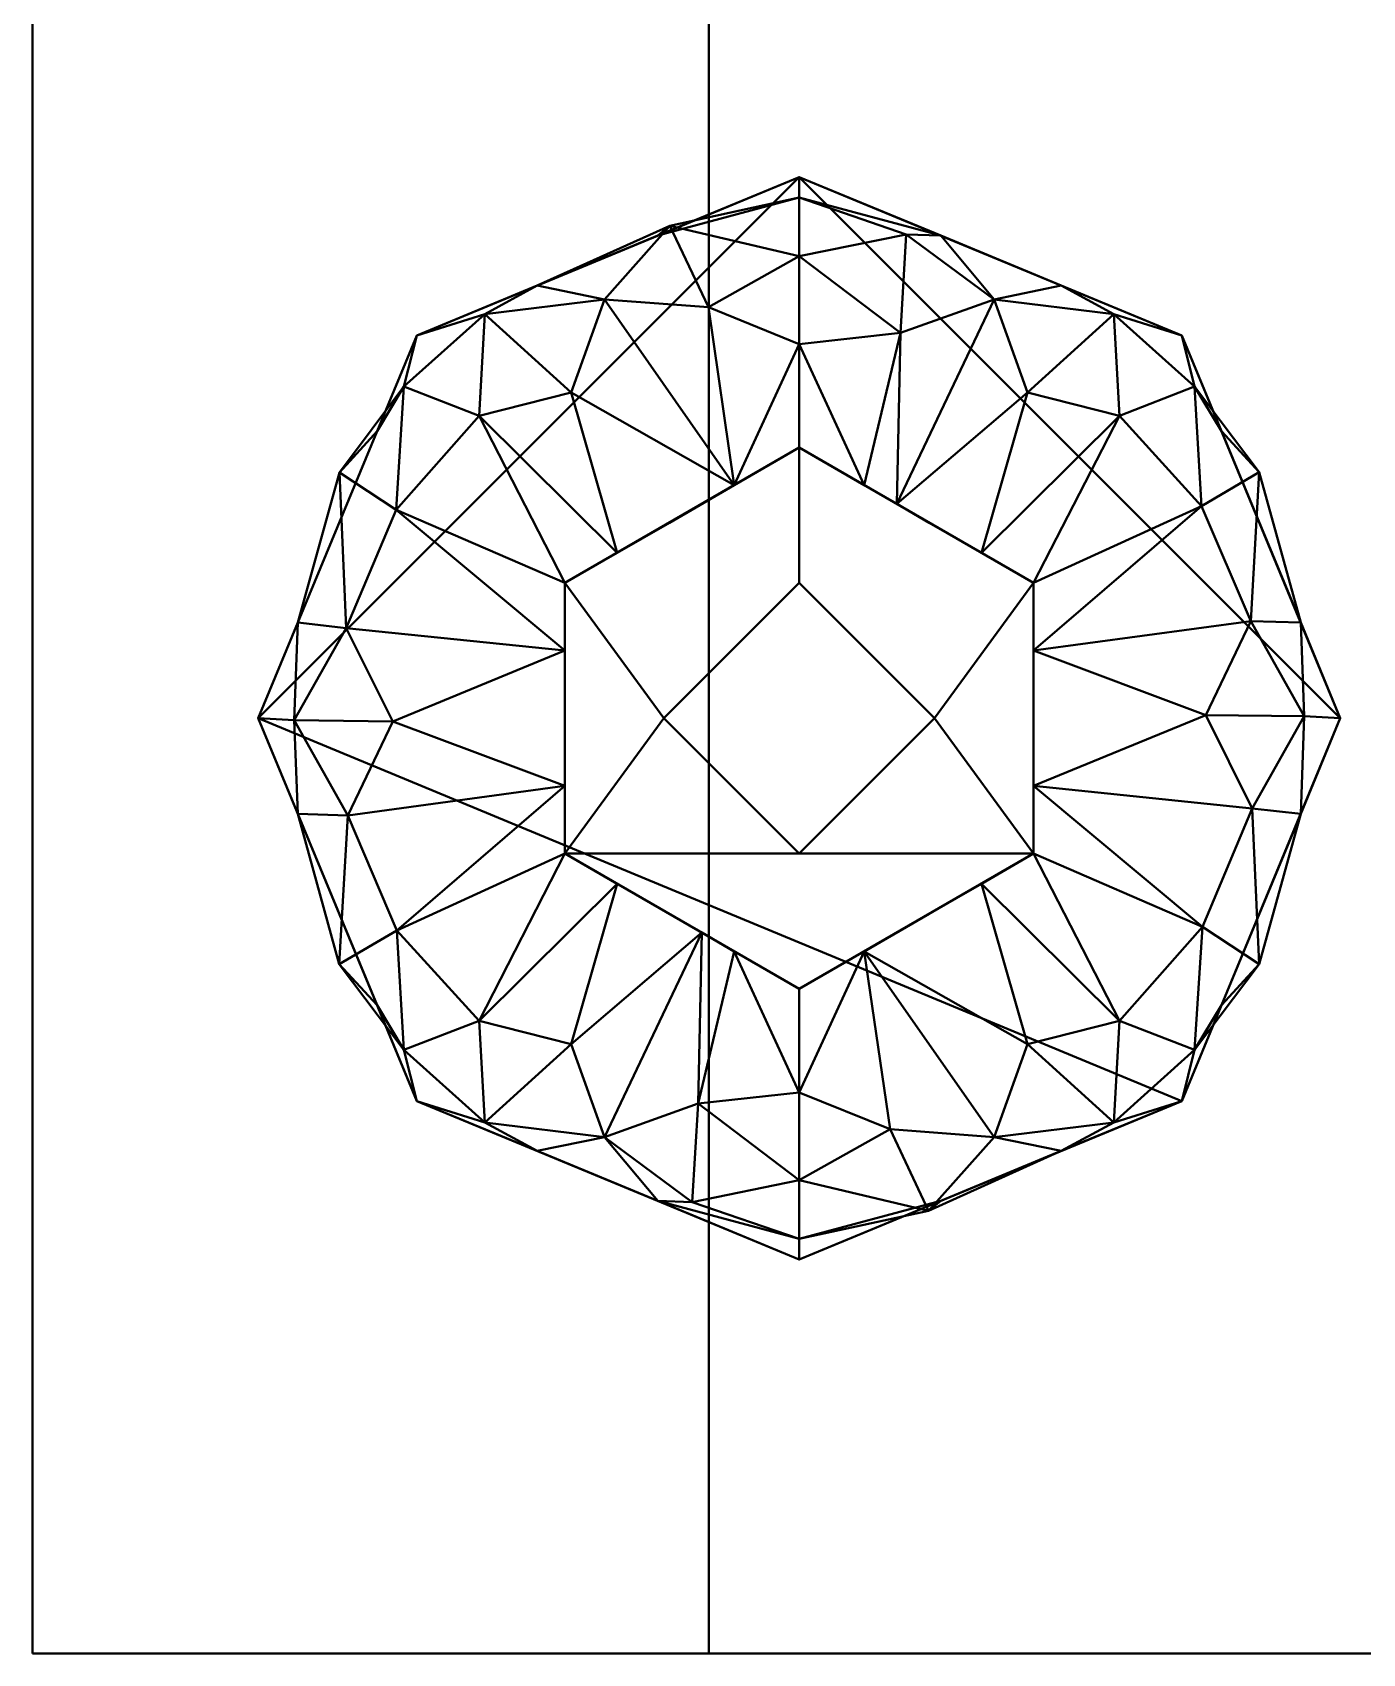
# Model space of a CAD drawing. Header units: millimetres. Extents: x -1250 to 1275, y -353 to 400.
# Drawn here: x -1250 to -1200.8, y -350 to -290.1 of the extents above; entities that cross this region are included whole.
import ezdxf

# ---------------------------------------------------------------- set-up
doc = ezdxf.new("R2010")
doc.units = ezdxf.units.MM
doc.layers.add('I-FURN', color=7, linetype='Continuous', lineweight=40)

msp = doc.modelspace()

# ---------------------------------------------------------------- meshes
at = {"layer": 'I-FURN', "color": 7, "true_color": 0xf7f7f7}
mesh = msp.add_polyface(dxfattribs=at)
corners = [(-1250, -350, 20.055), (-1250, -350, 1000), (-1250, 350, 1000), (-1250, 350, 20.055)]
mesh.append_faces([[corners[k] for k in face] for face in [(2, 3, 0, 1)]], dxfattribs={"color": 7})
mesh = msp.add_polyface(dxfattribs=at)
corners = [(-1250, 350, 1000), (-1250, -350, 1000), (-1225, -350, 1000), (-1225, 350, 1000)]
mesh.append_faces([[corners[k] for k in face] for face in [(0, 1, 2, 3)]], dxfattribs={"color": 7})
mesh = msp.add_polyface(dxfattribs=at)
corners = [(-1250, -350, 20.055), (-1250, 350, 20.055), (-1225, 350, 20.055), (-1225, -350, 20.055)]
mesh.append_faces([[corners[k] for k in face] for face in [(0, 1, 2, 3)]], dxfattribs={"color": 7})
mesh = msp.add_polyface(dxfattribs=at)
corners = [(-1225, -350, 725), (1225, -350, 725), (1225, 350, 725), (-1225, 350, 725), (136.273, 208.163, 725), (136.273, 89.969, 725), (-133.244, 89.969, 725), (-133.244, 208.163, 725)]
mesh.append_faces([[corners[k] for k in face] for face in [(7, 3, 6)]], dxfattribs={"vtx0": -1, "vtx1": -1, "color": 7})
mesh.append_faces([[corners[k] for k in face] for face in [(5, 1, 2, 4), (1, 5, 6)]], dxfattribs={"vtx0": -1, "vtx2": -1, "color": 7})
mesh.append_faces([[corners[k] for k in face] for face in [(6, 3, 0, 1)]], dxfattribs={"vtx0": -1, "vtx3": -1, "color": 7})
mesh.append_faces([[corners[k] for k in face] for face in [(2, 3, 7, 4)]], dxfattribs={"vtx1": -1, "vtx3": -1, "color": 7})
mesh = msp.add_polyface(dxfattribs=at)
corners = [(-1225, -350, 700), (-1225, 350, 700), (1225, 350, 700), (1225, -350, 700), (136.273, 208.163, 700), (-133.244, 208.163, 700), (-133.244, 89.969, 700), (136.273, 89.969, 700)]
mesh.append_faces([[corners[k] for k in face] for face in [(7, 3, 6)]], dxfattribs={"vtx0": -1, "vtx1": -1, "color": 7})
mesh.append_faces([[corners[k] for k in face] for face in [(2, 4, 5, 1), (1, 5, 6)]], dxfattribs={"vtx0": -1, "vtx2": -1, "color": 7})
mesh.append_faces([[corners[k] for k in face] for face in [(0, 1, 6, 3)]], dxfattribs={"vtx1": -1, "vtx2": -1, "color": 7})
mesh.append_faces([[corners[k] for k in face] for face in [(2, 3, 7, 4)]], dxfattribs={"vtx1": -1, "vtx3": -1, "color": 7})
mesh = msp.add_polyface(dxfattribs=at)
corners = [(-1225, -350, 725), (-1225, 350, 725), (-1225, 350, 700), (-1225, -350, 700)]
mesh.append_faces([[corners[k] for k in face] for face in [(0, 1, 2, 3)]], dxfattribs={"color": 7})
mesh = msp.add_polyface(dxfattribs=at)
corners = [(-1225, -350, 20.055), (-1225, 350, 20.055), (-1225, 350, 1000), (-1225, -350, 1000)]
mesh.append_faces([[corners[k] for k in face] for face in [(2, 3, 0, 1)]], dxfattribs={"color": 7})
mesh = msp.add_polyface(dxfattribs=at)
corners = [(-1225, -350, 20.055), (-1225, -350, 700), (-1225, 331, 700), (-1225, 331, 20.055)]
mesh.append_faces([[corners[k] for k in face] for face in [(2, 3, 0, 1)]], dxfattribs={"color": 7})
mesh = msp.add_polyface(dxfattribs=at)
corners = [(-1225, 331, 700), (-1225, -350, 700), (-1200, -350, 700), (-1200, 331, 700)]
mesh.append_faces([[corners[k] for k in face] for face in [(3, 0, 1, 2)]], dxfattribs={"color": 7})
mesh = msp.add_polyface(dxfattribs=at)
corners = [(-1225, -350, 20.055), (-1225, 331, 20.055), (-1200, 331, 20.055), (-1200, -350, 20.055)]
mesh.append_faces([[corners[k] for k in face] for face in [(0, 1, 2, 3)]], dxfattribs={"color": 7})
at = {"layer": 'I-FURN', "color": 250, "true_color": 0x191919}
mesh = msp.add_polyface(dxfattribs=at)
corners = [(-1221.653, -295.44), (-1235.795, -301.298), (-1241.653, -315.44), (-1235.795, -329.582), (-1221.653, -335.44), (-1221.653, -334.679, 3.827), (-1221.653, -332.511, 7.071), (-1221.653, -329.267, 9.239), (-1221.653, -325.44, 10), (-1230.313, -320.44, 10), (-1230.313, -310.44, 10), (-1221.653, -305.44, 10), (-1221.653, -301.613, 9.239), (-1221.653, -298.369, 7.071), (-1221.653, -296.201, 3.827), (-1226.455, -308.212, 10), (-1226.455, -322.667, 10), (-1226.881, -297.605), (-1226.881, -333.274), (-1224.054, -306.826, 10), (-1224.054, -324.054, 10), (-1228.855, -299.962, 7.071), (-1225.014, -300.251, 8.315), (-1228.855, -330.917, 7.071), (-1225.61, -333.322, 5.556), (-1233.488, -304.262, 7.783), (-1238.724, -308.369), (-1230.313, -315.44, 10), (-1238.396, -312.109, 7.071), (-1238.341, -319.034, 7.071), (-1233.488, -326.618, 7.783), (-1238.724, -322.511), (-1226.433, -297.243, 4.723), (-1225.394, -329.68, 8.814), (-1231.338, -299.452), (-1233.28, -300.51, 4.514), (-1236.267, -303.184, 4.206), (-1236.556, -307.737, 7.354), (-1237.26, -304.833), (-1238.648, -306.356, 3.748), (-1231.338, -331.428), (-1233.28, -330.37, 4.514), (-1236.267, -327.695, 4.206), (-1236.527, -323.281, 7.318), (-1237.26, -326.046), (-1238.659, -324.53, 3.717), (-1228.384, -309.326, 10), (-1230.088, -303.402, 8.827), (-1240.189, -311.904), (-1230.313, -312.94, 10), (-1236.681, -315.558, 8.644), (-1240.321, -315.513, 4.986), (-1240.189, -318.975), (-1230.313, -317.94, 10), (-1230.088, -327.478, 8.827), (-1225.255, -323.36, 10), (-1228.384, -321.554, 10)]
mesh.append_faces([[corners[k] for k in face] for face in [(5, 18, 4)]], dxfattribs={"vtx0": -1, "color": 250})
mesh.append_faces([[corners[k] for k in face] for face in [(14, 32, 13), (53, 43, 9)]], dxfattribs={"vtx0": -1, "vtx1": -1, "color": 250})
mesh.append_faces([[corners[k] for k in face] for face in [(33, 7, 20), (21, 47, 19), (37, 10, 25), (37, 25, 36), (42, 45, 44), (19, 12, 22), (33, 23, 24), (55, 23, 33), (14, 17, 32), (18, 24, 23), (22, 32, 21), (21, 19, 22), (18, 5, 24), (41, 30, 42), (35, 36, 25), (28, 51, 50), (3, 41, 42), (29, 53, 50), (40, 23, 41), (29, 51, 52), (32, 22, 13), (35, 1, 36), (33, 24, 6), (55, 54, 23), (32, 34, 21), (47, 35, 25), (21, 34, 35), (39, 28, 37), (38, 39, 36), (28, 49, 37), (36, 39, 37), (54, 41, 23), (43, 42, 30), (45, 42, 43), (43, 30, 9), (29, 45, 43), (35, 47, 21), (46, 47, 25), (39, 48, 28), (50, 49, 28), (28, 48, 51), (43, 53, 29), (29, 50, 51), (45, 29, 52), (41, 54, 30), (54, 56, 30)]], dxfattribs={"vtx0": -1, "vtx1": -1, "vtx2": -1, "color": 250})
mesh.append_faces([[corners[k] for k in face] for face in [(24, 5, 6), (22, 12, 13), (33, 6, 7), (25, 10, 46), (35, 34, 1), (51, 48, 2), (36, 1, 38), (41, 3, 40), (51, 2, 52)]], dxfattribs={"vtx0": -1, "vtx2": -1, "color": 250})
mesh.append_faces([[corners[k] for k in face] for face in [(39, 38, 26, 48)]], dxfattribs={"vtx0": -1, "vtx3": -1, "color": 250})
mesh.append_faces([[corners[k] for k in face] for face in [(15, 19, 47, 46), (17, 34, 32), (20, 55, 33), (16, 56, 54, 55), (27, 49, 50, 53), (49, 10, 37), (56, 9, 30), (40, 18, 23), (31, 44, 45, 52), (44, 3, 42)]], dxfattribs={"vtx1": -1, "vtx2": -1, "color": 250})
mesh.append_faces([[corners[k] for k in face] for face in [(19, 11, 12), (7, 8, 20), (14, 0, 17)]], dxfattribs={"vtx2": -1, "color": 250})
mesh = msp.add_polyface(dxfattribs=at)
corners = [(-1221.653, -335.44), (-1235.795, -329.582), (-1241.653, -315.44), (-1235.795, -301.298), (-1221.653, -295.44), (-1207.511, -301.298), (-1201.653, -315.44), (-1207.511, -329.582)]
mesh.append_faces([[corners[k] for k in face] for face in [(4, 2, 3)]], dxfattribs={"vtx0": -1, "color": 250})
mesh.append_faces([[corners[k] for k in face] for face in [(1, 2, 7, 0), (5, 6, 4)]], dxfattribs={"vtx1": -1, "color": 250})
mesh.append_faces([[corners[k] for k in face] for face in [(6, 7, 2, 4)]], dxfattribs={"vtx1": -1, "vtx2": -1, "vtx3": -1, "color": 250})
mesh = msp.add_polyface(dxfattribs=at)
corners = [(-1221.653, -325.44, 10), (-1221.653, -329.267, 9.239), (-1221.653, -332.511, 7.071), (-1221.653, -334.679, 3.827), (-1221.653, -335.44), (-1207.511, -329.582), (-1201.653, -315.44), (-1207.511, -301.298), (-1221.653, -295.44), (-1221.653, -296.201, 3.827), (-1221.653, -298.369, 7.071), (-1221.653, -301.613, 9.239), (-1221.653, -305.44, 10), (-1212.993, -310.44, 10), (-1212.993, -320.44, 10), (-1216.851, -322.667, 10), (-1216.851, -308.212, 10), (-1216.425, -333.274), (-1216.425, -297.605), (-1219.252, -324.054, 10), (-1219.252, -306.826, 10), (-1214.451, -330.917, 7.071), (-1218.292, -330.628, 8.315), (-1214.451, -299.962, 7.071), (-1217.696, -297.558, 5.556), (-1209.818, -326.618, 7.783), (-1204.582, -322.511), (-1212.993, -315.44, 10), (-1204.91, -318.77, 7.071), (-1204.964, -311.846, 7.071), (-1209.818, -304.262, 7.783), (-1204.582, -308.369), (-1216.873, -333.637, 4.723), (-1217.912, -301.2, 8.814), (-1211.968, -331.428), (-1210.026, -330.37, 4.514), (-1207.039, -327.695, 4.206), (-1206.75, -323.143, 7.354), (-1206.046, -326.046), (-1204.657, -324.524, 3.748), (-1211.968, -299.452), (-1210.026, -300.51, 4.514), (-1207.039, -303.184, 4.206), (-1206.779, -307.598, 7.318), (-1206.046, -304.833), (-1204.647, -306.35, 3.717), (-1214.922, -321.554, 10), (-1213.218, -327.478, 8.827), (-1203.117, -318.975), (-1212.993, -317.94, 10), (-1206.625, -315.321, 8.644), (-1202.985, -315.366, 4.986), (-1203.117, -311.904), (-1212.993, -312.94, 10), (-1213.218, -303.402, 8.827), (-1218.051, -307.519, 10), (-1214.922, -309.326, 10)]
mesh.append_faces([[corners[k] for k in face] for face in [(9, 18, 8)]], dxfattribs={"vtx0": -1, "color": 250})
mesh.append_faces([[corners[k] for k in face] for face in [(53, 43, 13)]], dxfattribs={"vtx0": -1, "vtx1": -1, "color": 250})
mesh.append_faces([[corners[k] for k in face] for face in [(21, 47, 19), (37, 25, 36), (42, 45, 44), (33, 11, 20), (19, 22, 21), (33, 23, 24), (19, 1, 22), (55, 23, 33), (3, 17, 32), (18, 24, 23), (22, 32, 21), (18, 9, 24), (41, 30, 42), (35, 36, 25), (39, 48, 28), (35, 47, 21), (7, 41, 42), (29, 53, 50), (40, 23, 41), (29, 51, 52), (32, 22, 2), (35, 5, 36), (33, 24, 10), (55, 54, 23), (32, 34, 21), (47, 35, 25), (21, 34, 35), (39, 28, 37), (38, 39, 36), (28, 49, 37), (36, 39, 37), (54, 41, 23), (43, 42, 30), (45, 42, 43), (43, 30, 13), (29, 45, 43), (14, 25, 37), (46, 47, 25), (51, 50, 28), (50, 49, 28), (28, 48, 51), (43, 53, 29), (29, 50, 51), (45, 29, 52), (41, 54, 30), (54, 56, 30)]], dxfattribs={"vtx0": -1, "vtx1": -1, "vtx2": -1, "color": 250})
mesh.append_faces([[corners[k] for k in face] for face in [(22, 1, 2), (25, 14, 46), (32, 2, 3), (24, 9, 10), (33, 10, 11), (51, 48, 6), (35, 34, 5), (37, 49, 14), (36, 5, 38), (41, 7, 40), (51, 6, 52)]], dxfattribs={"vtx0": -1, "vtx2": -1, "color": 250})
mesh.append_faces([[corners[k] for k in face] for face in [(39, 38, 26, 48)]], dxfattribs={"vtx0": -1, "vtx3": -1, "color": 250})
mesh.append_faces([[corners[k] for k in face] for face in [(16, 56, 54, 55), (15, 19, 47, 46), (17, 34, 32), (20, 55, 33), (27, 49, 50, 53), (56, 13, 30), (40, 18, 23), (31, 44, 45, 52), (44, 7, 42)]], dxfattribs={"vtx1": -1, "vtx2": -1, "color": 250})
mesh.append_faces([[corners[k] for k in face] for face in [(19, 0, 1), (3, 4, 17), (11, 12, 20)]], dxfattribs={"vtx2": -1, "color": 250})
mesh = msp.add_polyface(dxfattribs=at)
corners = [(-1221.653, -305.44, 10), (-1230.313, -310.44, 10), (-1230.313, -320.44, 10), (-1221.653, -325.44, 10), (-1212.993, -320.44, 10), (-1212.993, -310.44, 10), (-1221.653, -310.44, 10), (-1216.653, -315.44, 10), (-1221.653, -320.44, 10), (-1226.653, -315.44, 10)]
mesh.append_faces([[corners[k] for k in face] for face in [(9, 2, 8)]], dxfattribs={"vtx0": -1, "vtx1": -1, "color": 250})
mesh.append_faces([[corners[k] for k in face] for face in [(4, 7, 8), (7, 4, 5), (1, 9, 6, 0), (9, 1, 2)]], dxfattribs={"vtx0": -1, "vtx2": -1, "color": 250})
mesh.append_faces([[corners[k] for k in face] for face in [(8, 2, 3, 4)]], dxfattribs={"vtx0": -1, "vtx3": -1, "color": 250})
mesh.append_faces([[corners[k] for k in face] for face in [(5, 0, 6, 7)]], dxfattribs={"vtx1": -1, "vtx3": -1, "color": 250})
mesh = msp.add_polyface(dxfattribs=at)
corners = [(-1221.653, -320.44, 35), (-1226.653, -315.44, 35), (-1221.653, -310.44, 35), (-1221.653, -310.44, 28.75), (-1221.653, -310.44, 22.5), (-1221.653, -310.44, 16.25), (-1221.653, -310.44, 10), (-1226.653, -315.44, 10), (-1221.653, -320.44, 10), (-1221.653, -320.44, 16.25), (-1221.653, -320.44, 22.5), (-1221.653, -320.44, 28.75)]
mesh.append_faces([[corners[k] for k in face] for face in [(7, 1, 4)]], dxfattribs={"vtx0": -1, "vtx1": -1, "vtx2": -1, "color": 250})
mesh.append_faces([[corners[k] for k in face] for face in [(10, 11, 1, 7)]], dxfattribs={"vtx1": -1, "vtx2": -1, "vtx3": -1, "color": 250})
mesh.append_faces([[corners[k] for k in face] for face in [(11, 0, 1), (5, 6, 7, 4)]], dxfattribs={"vtx2": -1, "color": 250})
mesh.append_faces([[corners[k] for k in face] for face in [(7, 8, 9, 10), (1, 2, 3, 4)]], dxfattribs={"vtx3": -1, "color": 250})
mesh = msp.add_polyface(dxfattribs=at)
corners = [(-1221.653, -320.44, 35), (-1216.653, -315.44, 35), (-1221.653, -310.44, 35), (-1226.653, -315.44, 35)]
mesh.append_faces([[corners[k] for k in face] for face in [(0, 1, 2, 3)]], dxfattribs={"color": 250})
mesh = msp.add_polyface(dxfattribs=at)
corners = [(-1221.653, -310.44, 10), (-1221.653, -310.44, 16.25), (-1221.653, -310.44, 22.5), (-1221.653, -310.44, 28.75), (-1221.653, -310.44, 35), (-1216.653, -315.44, 35), (-1221.653, -320.44, 35), (-1221.653, -320.44, 28.75), (-1221.653, -320.44, 22.5), (-1221.653, -320.44, 16.25), (-1221.653, -320.44, 10), (-1216.653, -315.44, 10)]
mesh.append_faces([[corners[k] for k in face] for face in [(7, 5, 6)]], dxfattribs={"vtx0": -1, "color": 250})
mesh.append_faces([[corners[k] for k in face] for face in [(11, 2, 5), (8, 11, 5, 7)]], dxfattribs={"vtx0": -1, "vtx1": -1, "vtx2": -1, "color": 250})
mesh.append_faces([[corners[k] for k in face] for face in [(1, 2, 11, 0)]], dxfattribs={"vtx1": -1, "color": 250})
mesh.append_faces([[corners[k] for k in face] for face in [(3, 4, 5, 2), (9, 10, 11, 8)]], dxfattribs={"vtx2": -1, "color": 250})
at = {"layer": 'I-FURN', "color": 7, "true_color": 0xf7f7f7}
mesh = msp.add_polyface(dxfattribs=at)
corners = [(-1250, -350, 1000), (-1250, -350, 20.055), (-1225, -350, 20.055), (-1225, -350, 1000)]
mesh.append_faces([[corners[k] for k in face] for face in [(0, 1, 2, 3)]], dxfattribs={"color": 7})
mesh = msp.add_polyface(dxfattribs=at)
corners = [(1225, -350, 725), (-1225, -350, 725), (-1225, -350, 700), (1225, -350, 700)]
mesh.append_faces([[corners[k] for k in face] for face in [(3, 0, 1, 2)]], dxfattribs={"color": 7})
mesh = msp.add_polyface(dxfattribs=at)
corners = [(-1225, -350, 700), (-1225, -350, 20.055), (-1200, -350, 20.055), (-1200, -350, 700)]
mesh.append_faces([[corners[k] for k in face] for face in [(0, 1, 2, 3)]], dxfattribs={"color": 7})

doc.saveas('drawing.dxf')
